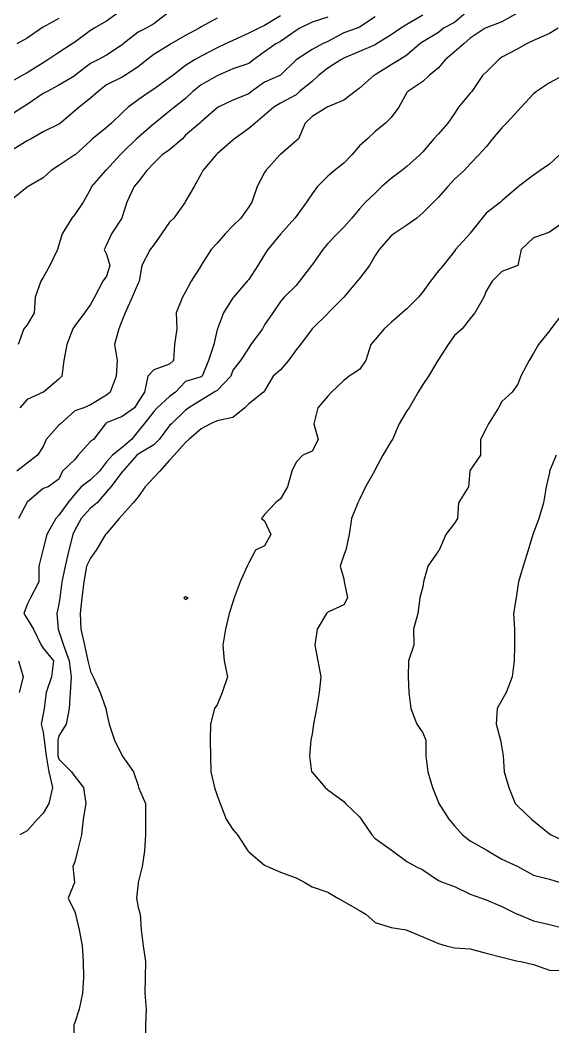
# Model space of a CAD drawing. Header units: metres. Extents: x 2681030 to 2681330, y 1246000 to 1246290.
# Drawn here: x 2681243.53 to 2681260.36, y 1246000 to 1246032 of the extents above; entities that cross this region are included whole.
import ezdxf

# ---------------------------------------------------------------- set-up
doc = ezdxf.new("R2010")
doc.units = ezdxf.units.M
doc.layers.add('BASIS_HOEHENLINIEN', color=8, linetype='Continuous')

msp = doc.modelspace()

# ---------------------------------------------------------------- linework, layer by layer
at = {"layer": 'BASIS_HOEHENLINIEN'}
for points in [[(2681248.21, 1246032.25, 439.5), (2681247.75, 1246031.884, 439.5), (2681247.503, 1246031.75, 439.5), (2681247.25, 1246031.619, 439.5), (2681246.777, 1246031.25, 439.5), (2681246.75, 1246031.228, 439.5), (2681246.25, 1246030.893, 439.5), (2681245.976, 1246030.75, 439.5), (2681245.75, 1246030.634, 439.5), (2681245.254, 1246030.25, 439.5), (2681245.25, 1246030.246, 439.5), (2681244.75, 1246029.948, 439.5), (2681244.379, 1246029.75, 439.5), (2681244.25, 1246029.688, 439.5), (2681243.75, 1246029.341, 439.5), (2681243.611, 1246029.25, 439.5), (2681243.25, 1246029.026, 439.5)], [(2681246.636, 1246032.25, 440), (2681246.25, 1246031.975, 440), (2681245.868, 1246031.75, 440), (2681245.75, 1246031.679, 440), (2681245.25, 1246031.31, 440), (2681245.168, 1246031.25, 440), (2681244.75, 1246030.976, 440), (2681244.396, 1246030.75, 440), (2681244.25, 1246030.651, 440), (2681243.75, 1246030.337, 440), (2681243.593, 1246030.25, 440), (2681243.25, 1246030.064, 440)], [(2681251.75, 1246032.137, 438.5), (2681251.25, 1246031.836, 438.5), (2681251.067, 1246031.75, 438.5), (2681250.75, 1246031.591, 438.5), (2681250.25, 1246031.362, 438.5), (2681250.019, 1246031.25, 438.5), (2681249.75, 1246031.124, 438.5), (2681249.25, 1246030.86, 438.5), (2681249.03, 1246030.75, 438.5), (2681248.75, 1246030.573, 438.5), (2681248.353, 1246030.25, 438.5), (2681248.25, 1246030.181, 438.5), (2681247.75, 1246029.82, 438.5), (2681247.632, 1246029.75, 438.5), (2681247.25, 1246029.489, 438.5), (2681246.937, 1246029.25, 438.5), (2681246.75, 1246029.072, 438.5), (2681246.414, 1246028.75, 438.5), (2681246.25, 1246028.61, 438.5), (2681245.814, 1246028.25, 438.5), (2681245.75, 1246028.188, 438.5), (2681245.26, 1246027.75, 438.5), (2681245.25, 1246027.742, 438.5), (2681244.75, 1246027.413, 438.5), (2681244.506, 1246027.25, 438.5), (2681244.25, 1246027.023, 438.5), (2681243.783, 1246026.75, 438.5), (2681243.75, 1246026.728, 438.5), (2681243.25, 1246026.323, 438.5)], [(2681249.75, 1246032.066, 439), (2681249.25, 1246031.788, 439), (2681249.178, 1246031.75, 439), (2681248.75, 1246031.522, 439), (2681248.287, 1246031.25, 439), (2681248.25, 1246031.224, 439), (2681247.75, 1246030.914, 439), (2681247.532, 1246030.75, 439), (2681247.25, 1246030.523, 439), (2681246.831, 1246030.25, 439), (2681246.75, 1246030.205, 439), (2681246.25, 1246029.954, 439), (2681245.987, 1246029.75, 439), (2681245.75, 1246029.533, 439), (2681245.387, 1246029.25, 439), (2681245.25, 1246029.14, 439), (2681244.804, 1246028.75, 439), (2681244.75, 1246028.713, 439), (2681244.25, 1246028.469, 439), (2681243.868, 1246028.25, 439), (2681243.75, 1246028.186, 439), (2681243.25, 1246027.885, 439)], [(2681256.25, 1246032.158, 437), (2681255.75, 1246031.862, 437), (2681255.556, 1246031.75, 437), (2681255.25, 1246031.543, 437), (2681254.787, 1246031.25, 437), (2681254.75, 1246031.227, 437), (2681254.25, 1246031.01, 437), (2681253.75, 1246030.801, 437), (2681253.655, 1246030.75, 437), (2681253.25, 1246030.485, 437), (2681252.955, 1246030.25, 437), (2681252.75, 1246030.064, 437), (2681252.355, 1246029.75, 437), (2681252.25, 1246029.647, 437), (2681251.75, 1246029.381, 437), (2681251.545, 1246029.25, 437), (2681251.25, 1246028.997, 437), (2681250.955, 1246028.75, 437), (2681250.75, 1246028.577, 437), (2681250.301, 1246028.25, 437), (2681250.25, 1246028.212, 437), (2681249.75, 1246027.78, 437), (2681249.72, 1246027.75, 437), (2681249.299, 1246027.25, 437), (2681249.25, 1246027.15, 437), (2681249.02, 1246026.75, 437), (2681248.75, 1246026.279, 437), (2681248.735, 1246026.25, 437), (2681248.377, 1246025.75, 437), (2681248.25, 1246025.617, 437), (2681247.997, 1246025.25, 437), (2681247.75, 1246024.901, 437), (2681247.635, 1246024.75, 437), (2681247.374, 1246024.25, 437), (2681247.286, 1246023.75, 437), (2681247.25, 1246023.695, 437), (2681247.06, 1246023.25, 437), (2681246.843, 1246022.75, 437), (2681246.75, 1246022.516, 437), (2681246.644, 1246022.25, 437), (2681246.511, 1246021.75, 437), (2681246.588, 1246021.25, 437), (2681246.562, 1246020.75, 437), (2681246.371, 1246020.25, 437), (2681246.25, 1246020.154, 437), (2681245.75, 1246019.84, 437), (2681245.536, 1246019.75, 437), (2681245.25, 1246019.657, 437), (2681244.8, 1246019.25, 437), (2681244.75, 1246019.201, 437), (2681244.351, 1246018.75, 437), (2681244.25, 1246018.531, 437), (2681244.072, 1246018.25, 437), (2681243.75, 1246018.006, 437), (2681243.421, 1246017.75, 437)], [(2681244.75, 1246032.053, 440.5), (2681244.25, 1246031.78, 440.5), (2681244.203, 1246031.75, 440.5), (2681243.75, 1246031.432, 440.5), (2681243.425, 1246031.25, 440.5)], [(2681253.25, 1246032.095, 438), (2681252.75, 1246031.94, 438), (2681252.362, 1246031.75, 438), (2681252.25, 1246031.674, 438), (2681251.75, 1246031.332, 438), (2681251.606, 1246031.25, 438), (2681251.25, 1246030.999, 438), (2681250.898, 1246030.75, 438), (2681250.75, 1246030.637, 438), (2681250.25, 1246030.466, 438), (2681249.77, 1246030.25, 438), (2681249.75, 1246030.241, 438), (2681249.25, 1246029.955, 438), (2681248.987, 1246029.75, 438), (2681248.75, 1246029.522, 438), (2681248.404, 1246029.25, 438), (2681248.25, 1246029.124, 438), (2681247.78, 1246028.75, 438), (2681247.75, 1246028.727, 438), (2681247.25, 1246028.293, 438), (2681247.201, 1246028.25, 438), (2681246.75, 1246027.805, 438), (2681246.689, 1246027.75, 438), (2681246.25, 1246027.27, 438), (2681246.227, 1246027.25, 438), (2681245.781, 1246026.75, 438), (2681245.75, 1246026.662, 438), (2681245.517, 1246026.25, 438), (2681245.25, 1246025.863, 438), (2681245.159, 1246025.75, 438), (2681244.852, 1246025.25, 438), (2681244.75, 1246024.902, 438), (2681244.708, 1246024.75, 438), (2681244.465, 1246024.25, 438), (2681244.25, 1246023.869, 438), (2681244.182, 1246023.75, 438), (2681243.997, 1246023.25, 438), (2681243.964, 1246022.75, 438), (2681243.75, 1246022.372, 438), (2681243.638, 1246022.25, 438), (2681243.458, 1246021.75, 438)], [(2681257.616, 1246032.25, 436.5), (2681257.25, 1246031.925, 436.5), (2681256.901, 1246031.75, 436.5), (2681256.75, 1246031.618, 436.5), (2681256.25, 1246031.32, 436.5), (2681256.155, 1246031.25, 436.5), (2681255.75, 1246030.895, 436.5), (2681255.517, 1246030.75, 436.5), (2681255.25, 1246030.591, 436.5), (2681254.75, 1246030.279, 436.5), (2681254.701, 1246030.25, 436.5), (2681254.25, 1246029.856, 436.5), (2681254.113, 1246029.75, 436.5), (2681253.75, 1246029.476, 436.5), (2681253.25, 1246029.262, 436.5), (2681253.233, 1246029.25, 436.5), (2681252.75, 1246028.962, 436.5), (2681252.537, 1246028.75, 436.5), (2681252.32, 1246028.25, 436.5), (2681252.25, 1246028.19, 436.5), (2681251.75, 1246027.759, 436.5), (2681251.735, 1246027.75, 436.5), (2681251.287, 1246027.25, 436.5), (2681251.25, 1246027.186, 436.5), (2681251.011, 1246026.75, 436.5), (2681250.843, 1246026.25, 436.5), (2681250.75, 1246026.108, 436.5), (2681250.498, 1246025.75, 436.5), (2681250.25, 1246025.506, 436.5), (2681250.003, 1246025.25, 436.5), (2681249.75, 1246024.952, 436.5), (2681249.559, 1246024.75, 436.5), (2681249.25, 1246024.264, 436.5), (2681249.242, 1246024.25, 436.5), (2681248.93, 1246023.75, 436.5), (2681248.75, 1246023.417, 436.5), (2681248.652, 1246023.25, 436.5), (2681248.459, 1246022.75, 436.5), (2681248.476, 1246022.25, 436.5), (2681248.406, 1246021.75, 436.5), (2681248.376, 1246021.25, 436.5), (2681248.25, 1246021.131, 436.5), (2681247.75, 1246020.95, 436.5), (2681247.557, 1246020.75, 436.5), (2681247.459, 1246020.25, 436.5), (2681247.25, 1246019.939, 436.5), (2681247.135, 1246019.75, 436.5), (2681246.75, 1246019.481, 436.5), (2681246.25, 1246019.275, 436.5), (2681246.22, 1246019.25, 436.5), (2681245.838, 1246018.75, 436.5), (2681245.75, 1246018.685, 436.5), (2681245.356, 1246018.25, 436.5), (2681245.25, 1246018.115, 436.5), (2681244.868, 1246017.75, 436.5), (2681244.75, 1246017.494, 436.5), (2681244.413, 1246017.25, 436.5), (2681244.25, 1246017.205, 436.5), (2681243.75, 1246016.765, 436.5), (2681243.735, 1246016.75, 436.5), (2681243.476, 1246016.25, 436.5)], [(2681254.75, 1246032.105, 437.5), (2681254.25, 1246031.782, 437.5), (2681254.174, 1246031.75, 437.5), (2681253.75, 1246031.601, 437.5), (2681253.25, 1246031.331, 437.5), (2681253.085, 1246031.25, 437.5), (2681252.75, 1246031.079, 437.5), (2681252.25, 1246030.752, 437.5), (2681252.247, 1246030.75, 437.5), (2681251.75, 1246030.265, 437.5), (2681251.729, 1246030.25, 437.5), (2681251.25, 1246030.041, 437.5), (2681250.833, 1246029.75, 437.5), (2681250.75, 1246029.671, 437.5), (2681250.25, 1246029.473, 437.5), (2681249.786, 1246029.25, 437.5), (2681249.75, 1246029.23, 437.5), (2681249.25, 1246028.79, 437.5), (2681249.202, 1246028.75, 437.5), (2681248.75, 1246028.367, 437.5), (2681248.661, 1246028.25, 437.5), (2681248.25, 1246027.901, 437.5), (2681248.01, 1246027.75, 437.5), (2681247.75, 1246027.483, 437.5), (2681247.532, 1246027.25, 437.5), (2681247.25, 1246026.894, 437.5), (2681247.126, 1246026.75, 437.5), (2681246.9, 1246026.25, 437.5), (2681246.75, 1246025.786, 437.5), (2681246.74, 1246025.75, 437.5), (2681246.409, 1246025.25, 437.5), (2681246.25, 1246024.901, 437.5), (2681246.179, 1246024.75, 437.5), (2681246.25, 1246024.609, 437.5), (2681246.356, 1246024.25, 437.5), (2681246.25, 1246023.913, 437.5), (2681246.138, 1246023.75, 437.5), (2681245.878, 1246023.25, 437.5), (2681245.75, 1246023.019, 437.5), (2681245.556, 1246022.75, 437.5), (2681245.25, 1246022.344, 437.5), (2681245.187, 1246022.25, 437.5), (2681245.002, 1246021.75, 437.5), (2681244.904, 1246021.25, 437.5), (2681244.847, 1246020.75, 437.5), (2681244.75, 1246020.658, 437.5), (2681244.267, 1246020.25, 437.5), (2681244.25, 1246020.241, 437.5), (2681243.75, 1246020.018, 437.5), (2681243.515, 1246019.75, 437.5)], [(2681259.25, 1246032.238, 436), (2681258.75, 1246031.945, 436), (2681258.25, 1246031.762, 436), (2681258.222, 1246031.75, 436), (2681257.75, 1246031.437, 436), (2681257.544, 1246031.25, 436), (2681257.25, 1246031.001, 436), (2681256.959, 1246030.75, 436), (2681256.75, 1246030.499, 436), (2681256.453, 1246030.25, 436), (2681256.25, 1246030.062, 436), (2681255.777, 1246029.75, 436), (2681255.75, 1246029.713, 436), (2681255.497, 1246029.25, 436), (2681255.25, 1246028.926, 436), (2681255.068, 1246028.75, 436), (2681254.75, 1246028.483, 436), (2681254.503, 1246028.25, 436), (2681254.25, 1246028.031, 436), (2681254.01, 1246027.75, 436), (2681253.75, 1246027.486, 436), (2681253.461, 1246027.25, 436), (2681253.25, 1246027.074, 436), (2681252.924, 1246026.75, 436), (2681252.75, 1246026.519, 436), (2681252.571, 1246026.25, 436), (2681252.25, 1246025.802, 436), (2681252.205, 1246025.75, 436), (2681251.763, 1246025.25, 436), (2681251.75, 1246025.237, 436), (2681251.35, 1246024.75, 436), (2681251.25, 1246024.597, 436), (2681251.041, 1246024.25, 436), (2681250.75, 1246023.806, 436), (2681250.703, 1246023.75, 436), (2681250.269, 1246023.25, 436), (2681250.25, 1246023.232, 436), (2681249.954, 1246022.75, 436), (2681249.759, 1246022.25, 436), (2681249.75, 1246022.221, 436), (2681249.645, 1246021.75, 436), (2681249.476, 1246021.25, 436), (2681249.278, 1246020.75, 436), (2681249.25, 1246020.734, 436), (2681248.75, 1246020.585, 436), (2681248.431, 1246020.25, 436), (2681248.25, 1246020.107, 436), (2681247.855, 1246019.75, 436), (2681247.75, 1246019.632, 436), (2681247.445, 1246019.25, 436), (2681247.25, 1246019.016, 436), (2681247.039, 1246018.75, 436), (2681246.75, 1246018.494, 436), (2681246.445, 1246018.25, 436), (2681246.25, 1246018.04, 436), (2681246.031, 1246017.75, 436), (2681245.75, 1246017.47, 436), (2681245.455, 1246017.25, 436), (2681245.25, 1246017.021, 436), (2681245.037, 1246016.75, 436), (2681244.75, 1246016.363, 436), (2681244.652, 1246016.25, 436), (2681244.372, 1246015.75, 436), (2681244.25, 1246015.298, 436), (2681244.238, 1246015.25, 436), (2681244.119, 1246014.75, 436), (2681244.115, 1246014.25, 436), (2681243.856, 1246013.75, 436), (2681243.75, 1246013.536, 436), (2681243.644, 1246013.25, 436), (2681243.75, 1246013.085, 436), (2681243.945, 1246012.75, 436), (2681244.191, 1246012.25, 436), (2681244.25, 1246012.16, 436), (2681244.578, 1246011.75, 436), (2681244.512, 1246011.25, 436), (2681244.346, 1246010.75, 436), (2681244.289, 1246010.25, 436), (2681244.25, 1246010.078, 436), (2681244.192, 1246009.75, 436), (2681244.25, 1246009.498, 436), (2681244.289, 1246009.25, 436), (2681244.349, 1246008.75, 436), (2681244.433, 1246008.25, 436), (2681244.543, 1246007.75, 436), (2681244.427, 1246007.25, 436), (2681244.25, 1246006.937, 436), (2681244.076, 1246006.75, 436), (2681243.75, 1246006.38, 436), (2681243.517, 1246006.25, 436)], [(2681260.532, 1246031.75, 435.5), (2681260.25, 1246031.585, 435.5), (2681259.75, 1246031.357, 435.5), (2681259.525, 1246031.25, 435.5), (2681259.25, 1246031.099, 435.5), (2681258.75, 1246030.828, 435.5), (2681258.643, 1246030.75, 435.5), (2681258.25, 1246030.364, 435.5), (2681258.132, 1246030.25, 435.5), (2681257.797, 1246029.75, 435.5), (2681257.75, 1246029.696, 435.5), (2681257.378, 1246029.25, 435.5), (2681257.25, 1246029.053, 435.5), (2681257.042, 1246028.75, 435.5), (2681256.75, 1246028.41, 435.5), (2681256.596, 1246028.25, 435.5), (2681256.25, 1246027.845, 435.5), (2681256.158, 1246027.75, 435.5), (2681255.75, 1246027.383, 435.5), (2681255.588, 1246027.25, 435.5), (2681255.25, 1246027.001, 435.5), (2681254.96, 1246026.75, 435.5), (2681254.75, 1246026.536, 435.5), (2681254.439, 1246026.25, 435.5), (2681254.25, 1246026.043, 435.5), (2681254.007, 1246025.75, 435.5), (2681253.75, 1246025.462, 435.5), (2681253.542, 1246025.25, 435.5), (2681253.25, 1246024.949, 435.5), (2681253.093, 1246024.75, 435.5), (2681252.75, 1246024.269, 435.5), (2681252.735, 1246024.25, 435.5), (2681252.358, 1246023.75, 435.5), (2681252.25, 1246023.615, 435.5), (2681251.873, 1246023.25, 435.5), (2681251.75, 1246023.107, 435.5), (2681251.506, 1246022.75, 435.5), (2681251.25, 1246022.373, 435.5), (2681251.181, 1246022.25, 435.5), (2681250.82, 1246021.75, 435.5), (2681250.75, 1246021.644, 435.5), (2681250.486, 1246021.25, 435.5), (2681250.25, 1246020.94, 435.5), (2681250.181, 1246020.75, 435.5), (2681249.75, 1246020.298, 435.5), (2681249.657, 1246020.25, 435.5), (2681249.25, 1246019.998, 435.5), (2681248.852, 1246019.75, 435.5), (2681248.75, 1246019.676, 435.5), (2681248.308, 1246019.25, 435.5), (2681248.25, 1246019.189, 435.5), (2681247.919, 1246018.75, 435.5), (2681247.75, 1246018.579, 435.5), (2681247.25, 1246018.283, 435.5), (2681247.214, 1246018.25, 435.5), (2681246.766, 1246017.75, 435.5), (2681246.75, 1246017.728, 435.5), (2681246.39, 1246017.25, 435.5), (2681246.25, 1246017.098, 435.5), (2681245.96, 1246016.75, 435.5), (2681245.75, 1246016.577, 435.5), (2681245.456, 1246016.25, 435.5), (2681245.25, 1246015.882, 435.5), (2681245.187, 1246015.75, 435.5), (2681245.059, 1246015.25, 435.5), (2681244.952, 1246014.75, 435.5), (2681244.844, 1246014.25, 435.5), (2681244.782, 1246013.75, 435.5), (2681244.75, 1246013.544, 435.5), (2681244.685, 1246013.25, 435.5), (2681244.727, 1246012.75, 435.5), (2681244.75, 1246012.691, 435.5), (2681244.89, 1246012.25, 435.5), (2681245.077, 1246011.75, 435.5), (2681245.135, 1246011.25, 435.5), (2681245.104, 1246010.75, 435.5), (2681245.071, 1246010.25, 435.5), (2681244.975, 1246009.75, 435.5), (2681244.75, 1246009.382, 435.5), (2681244.714, 1246009.25, 435.5), (2681244.713, 1246008.75, 435.5), (2681244.75, 1246008.646, 435.5), (2681245.151, 1246008.25, 435.5), (2681245.25, 1246008.104, 435.5), (2681245.526, 1246007.75, 435.5), (2681245.601, 1246007.25, 435.5), (2681245.521, 1246006.75, 435.5), (2681245.459, 1246006.25, 435.5), (2681245.339, 1246005.75, 435.5), (2681245.25, 1246005.402, 435.5), (2681245.193, 1246005.25, 435.5), (2681245.238, 1246004.75, 435.5), (2681245.04, 1246004.25, 435.5), (2681245.25, 1246003.819, 435.5), (2681245.27, 1246003.75, 435.5), (2681245.391, 1246003.25, 435.5), (2681245.49, 1246002.75, 435.5), (2681245.52, 1246002.25, 435.5), (2681245.526, 1246001.75, 435.5), (2681245.5, 1246001.25, 435.5), (2681245.387, 1246000.75, 435.5), (2681245.25, 1246000.319, 435.5), (2681245.226, 1246000.25, 435.5), (2681245.226, 1246000, 435.5)], [(2681260.685, 1246030.25, 435), (2681260.25, 1246030.019, 435), (2681259.842, 1246029.75, 435), (2681259.75, 1246029.676, 435), (2681259.355, 1246029.25, 435), (2681259.25, 1246029.133, 435), (2681258.892, 1246028.75, 435), (2681258.75, 1246028.603, 435), (2681258.457, 1246028.25, 435), (2681258.25, 1246027.999, 435), (2681258.017, 1246027.75, 435), (2681257.75, 1246027.464, 435), (2681257.553, 1246027.25, 435), (2681257.25, 1246026.974, 435), (2681257.037, 1246026.75, 435), (2681256.75, 1246026.411, 435), (2681256.592, 1246026.25, 435), (2681256.25, 1246025.91, 435), (2681256.059, 1246025.75, 435), (2681255.75, 1246025.52, 435), (2681255.33, 1246025.25, 435), (2681255.25, 1246025.191, 435), (2681254.872, 1246024.75, 435), (2681254.75, 1246024.568, 435), (2681254.561, 1246024.25, 435), (2681254.25, 1246023.836, 435), (2681254.178, 1246023.75, 435), (2681253.753, 1246023.25, 435), (2681253.75, 1246023.247, 435), (2681253.263, 1246022.75, 435), (2681253.25, 1246022.735, 435), (2681252.75, 1246022.251, 435), (2681252.749, 1246022.25, 435), (2681252.386, 1246021.75, 435), (2681252.25, 1246021.58, 435), (2681252.01, 1246021.25, 435), (2681251.75, 1246020.951, 435), (2681251.525, 1246020.75, 435), (2681251.25, 1246020.293, 435), (2681251.218, 1246020.25, 435), (2681250.75, 1246019.878, 435), (2681250.625, 1246019.75, 435), (2681250.25, 1246019.449, 435), (2681249.75, 1246019.339, 435), (2681249.546, 1246019.25, 435), (2681249.25, 1246019.085, 435), (2681248.856, 1246018.75, 435), (2681248.75, 1246018.658, 435), (2681248.388, 1246018.25, 435), (2681248.25, 1246018.098, 435), (2681247.94, 1246017.75, 435), (2681247.75, 1246017.549, 435), (2681247.475, 1246017.25, 435), (2681247.25, 1246016.942, 435), (2681247.1, 1246016.75, 435), (2681246.75, 1246016.358, 435), (2681246.653, 1246016.25, 435), (2681246.25, 1246015.778, 435), (2681246.226, 1246015.75, 435), (2681245.923, 1246015.25, 435), (2681245.75, 1246014.994, 435), (2681245.618, 1246014.75, 435), (2681245.542, 1246014.25, 435), (2681245.476, 1246013.75, 435), (2681245.424, 1246013.25, 435), (2681245.447, 1246012.75, 435), (2681245.554, 1246012.25, 435), (2681245.669, 1246011.75, 435), (2681245.75, 1246011.42, 435), (2681245.83, 1246011.25, 435), (2681246.05, 1246010.75, 435), (2681246.228, 1246010.25, 435), (2681246.25, 1246010.131, 435), (2681246.337, 1246009.75, 435), (2681246.51, 1246009.25, 435), (2681246.75, 1246008.755, 435), (2681246.752, 1246008.75, 435), (2681247.109, 1246008.25, 435), (2681247.25, 1246007.81, 435), (2681247.268, 1246007.75, 435), (2681247.486, 1246007.25, 435), (2681247.485, 1246006.75, 435), (2681247.488, 1246006.25, 435), (2681247.454, 1246005.75, 435), (2681247.378, 1246005.25, 435), (2681247.254, 1246004.75, 435), (2681247.25, 1246004.732, 435), (2681247.205, 1246004.25, 435), (2681247.25, 1246003.958, 435), (2681247.316, 1246003.75, 435), (2681247.352, 1246003.25, 435), (2681247.409, 1246002.75, 435), (2681247.486, 1246002.25, 435), (2681247.472, 1246001.75, 435), (2681247.469, 1246001.25, 435), (2681247.503, 1246000.75, 435), (2681247.483, 1246000.25, 435), (2681247.483, 1246000, 435)], [(2681260.567, 1246027.75, 434.5), (2681260.25, 1246027.45, 434.5), (2681259.961, 1246027.25, 434.5), (2681259.75, 1246027.1, 434.5), (2681259.278, 1246026.75, 434.5), (2681259.25, 1246026.726, 434.5), (2681258.75, 1246026.288, 434.5), (2681258.703, 1246026.25, 434.5), (2681258.25, 1246025.9, 434.5), (2681258.123, 1246025.75, 434.5), (2681257.75, 1246025.267, 434.5), (2681257.736, 1246025.25, 434.5), (2681257.281, 1246024.75, 434.5), (2681257.25, 1246024.704, 434.5), (2681256.895, 1246024.25, 434.5), (2681256.75, 1246024.082, 434.5), (2681256.489, 1246023.75, 434.5), (2681256.25, 1246023.419, 434.5), (2681256.114, 1246023.25, 434.5), (2681255.75, 1246022.878, 434.5), (2681255.595, 1246022.75, 434.5), (2681255.25, 1246022.446, 434.5), (2681255.028, 1246022.25, 434.5), (2681254.75, 1246021.908, 434.5), (2681254.611, 1246021.75, 434.5), (2681254.453, 1246021.25, 434.5), (2681254.25, 1246020.957, 434.5), (2681253.918, 1246020.75, 434.5), (2681253.75, 1246020.611, 434.5), (2681253.362, 1246020.25, 434.5), (2681253.25, 1246020.116, 434.5), (2681252.935, 1246019.75, 434.5), (2681252.81, 1246019.25, 434.5), (2681252.945, 1246018.75, 434.5), (2681252.75, 1246018.378, 434.5), (2681252.459, 1246018.25, 434.5), (2681252.25, 1246018.033, 434.5), (2681252.107, 1246017.75, 434.5), (2681251.973, 1246017.25, 434.5), (2681251.75, 1246016.875, 434.5), (2681251.596, 1246016.75, 434.5), (2681251.25, 1246016.375, 434.5), (2681251.153, 1246016.25, 434.5), (2681251.25, 1246016.183, 434.5), (2681251.447, 1246015.75, 434.5), (2681251.25, 1246015.39, 434.5), (2681250.962, 1246015.25, 434.5), (2681250.75, 1246014.855, 434.5), (2681250.696, 1246014.75, 434.5), (2681250.481, 1246014.25, 434.5), (2681250.29, 1246013.75, 434.5), (2681250.25, 1246013.607, 434.5), (2681250.13, 1246013.25, 434.5), (2681250.012, 1246012.75, 434.5), (2681249.935, 1246012.25, 434.5), (2681249.969, 1246011.75, 434.5), (2681250.079, 1246011.25, 434.5), (2681249.909, 1246010.75, 434.5), (2681249.75, 1246010.368, 434.5), (2681249.669, 1246010.25, 434.5), (2681249.539, 1246009.75, 434.5), (2681249.53, 1246009.25, 434.5), (2681249.541, 1246008.75, 434.5), (2681249.55, 1246008.25, 434.5), (2681249.67, 1246007.75, 434.5), (2681249.75, 1246007.5, 434.5), (2681249.848, 1246007.25, 434.5), (2681250.031, 1246006.75, 434.5), (2681250.25, 1246006.428, 434.5), (2681250.392, 1246006.25, 434.5), (2681250.723, 1246005.75, 434.5), (2681250.75, 1246005.72, 434.5), (2681251.25, 1246005.299, 434.5), (2681251.337, 1246005.25, 434.5), (2681251.75, 1246005.077, 434.5), (2681252.25, 1246004.891, 434.5), (2681252.525, 1246004.75, 434.5), (2681252.75, 1246004.614, 434.5), (2681253.25, 1246004.441, 434.5), (2681253.566, 1246004.25, 434.5), (2681253.75, 1246004.149, 434.5), (2681254.25, 1246003.867, 434.5), (2681254.453, 1246003.75, 434.5), (2681254.75, 1246003.483, 434.5), (2681255.25, 1246003.326, 434.5), (2681255.72, 1246003.25, 434.5), (2681255.75, 1246003.241, 434.5), (2681256.25, 1246003.027, 434.5), (2681256.75, 1246002.821, 434.5), (2681256.993, 1246002.75, 434.5), (2681257.25, 1246002.682, 434.5), (2681257.75, 1246002.647, 434.5), (2681258.25, 1246002.516, 434.5), (2681258.75, 1246002.387, 434.5), (2681259.25, 1246002.262, 434.5), (2681259.347, 1246002.25, 434.5), (2681259.75, 1246002.162, 434.5), (2681260.25, 1246001.977, 434.5), (2681260.75, 1246001.965, 434.5)], [(2681260.75, 1246025.65, 434), (2681260.25, 1246025.303, 434), (2681260.114, 1246025.25, 434), (2681259.75, 1246025.121, 434), (2681259.358, 1246024.75, 434), (2681259.252, 1246024.25, 434), (2681259.25, 1246024.248, 434), (2681258.75, 1246024.054, 434), (2681258.444, 1246023.75, 434), (2681258.25, 1246023.438, 434), (2681258.178, 1246023.25, 434), (2681257.893, 1246022.75, 434), (2681257.75, 1246022.578, 434), (2681257.491, 1246022.25, 434), (2681257.25, 1246022.033, 434), (2681257.051, 1246021.75, 434), (2681256.75, 1246021.28, 434), (2681256.726, 1246021.25, 434), (2681256.435, 1246020.75, 434), (2681256.25, 1246020.487, 434), (2681256.106, 1246020.25, 434), (2681255.819, 1246019.75, 434), (2681255.75, 1246019.656, 434), (2681255.505, 1246019.25, 434), (2681255.297, 1246018.75, 434), (2681255.25, 1246018.693, 434), (2681254.989, 1246018.25, 434), (2681254.75, 1246017.802, 434), (2681254.719, 1246017.75, 434), (2681254.437, 1246017.25, 434), (2681254.25, 1246016.857, 434), (2681254.202, 1246016.75, 434), (2681253.994, 1246016.25, 434), (2681253.923, 1246015.75, 434), (2681253.818, 1246015.25, 434), (2681253.75, 1246015.099, 434), (2681253.642, 1246014.75, 434), (2681253.75, 1246014.342, 434), (2681253.765, 1246014.25, 434), (2681253.866, 1246013.75, 434), (2681253.75, 1246013.528, 434), (2681253.25, 1246013.295, 434), (2681253.211, 1246013.25, 434), (2681252.911, 1246012.75, 434), (2681252.839, 1246012.25, 434), (2681252.936, 1246011.75, 434), (2681253.024, 1246011.25, 434), (2681252.977, 1246010.75, 434), (2681252.892, 1246010.25, 434), (2681252.801, 1246009.75, 434), (2681252.75, 1246009.446, 434), (2681252.707, 1246009.25, 434), (2681252.673, 1246008.75, 434), (2681252.735, 1246008.25, 434), (2681252.75, 1246008.233, 434), (2681253.167, 1246007.75, 434), (2681253.25, 1246007.675, 434), (2681253.75, 1246007.309, 434), (2681253.811, 1246007.25, 434), (2681254.25, 1246006.827, 434), (2681254.302, 1246006.75, 434), (2681254.639, 1246006.25, 434), (2681254.75, 1246006.138, 434), (2681255.25, 1246005.776, 434), (2681255.288, 1246005.75, 434), (2681255.75, 1246005.416, 434), (2681256.028, 1246005.25, 434), (2681256.25, 1246005.144, 434), (2681256.75, 1246004.817, 434), (2681256.891, 1246004.75, 434), (2681257.25, 1246004.623, 434), (2681257.75, 1246004.382, 434), (2681258.109, 1246004.25, 434), (2681258.25, 1246004.199, 434), (2681258.75, 1246003.995, 434), (2681259.233, 1246003.75, 434), (2681259.25, 1246003.743, 434), (2681259.75, 1246003.54, 434), (2681260.25, 1246003.417, 434), (2681260.75, 1246003.299, 434)], [(2681260.684, 1246022.75, 433.5), (2681260.299, 1246022.25, 433.5), (2681260.25, 1246022.182, 433.5), (2681259.911, 1246021.75, 433.5), (2681259.75, 1246021.48, 433.5), (2681259.614, 1246021.25, 433.5), (2681259.349, 1246020.75, 433.5), (2681259.25, 1246020.502, 433.5), (2681259.073, 1246020.25, 433.5), (2681258.75, 1246019.954, 433.5), (2681258.644, 1246019.75, 433.5), (2681258.326, 1246019.25, 433.5), (2681258.25, 1246019.093, 433.5), (2681258.073, 1246018.75, 433.5), (2681258.075, 1246018.25, 433.5), (2681257.75, 1246017.782, 433.5), (2681257.733, 1246017.75, 433.5), (2681257.696, 1246017.25, 433.5), (2681257.378, 1246016.75, 433.5), (2681257.346, 1246016.25, 433.5), (2681257.25, 1246016.108, 433.5), (2681256.981, 1246015.75, 433.5), (2681256.763, 1246015.25, 433.5), (2681256.75, 1246015.234, 433.5), (2681256.412, 1246014.75, 433.5), (2681256.276, 1246014.25, 433.5), (2681256.25, 1246014.094, 433.5), (2681256.152, 1246013.75, 433.5), (2681256.088, 1246013.25, 433.5), (2681255.955, 1246012.75, 433.5), (2681255.966, 1246012.25, 433.5), (2681255.803, 1246011.75, 433.5), (2681255.79, 1246011.25, 433.5), (2681255.81, 1246010.75, 433.5), (2681255.875, 1246010.25, 433.5), (2681256.066, 1246009.75, 433.5), (2681256.25, 1246009.477, 433.5), (2681256.349, 1246009.25, 433.5), (2681256.344, 1246008.75, 433.5), (2681256.411, 1246008.25, 433.5), (2681256.561, 1246007.75, 433.5), (2681256.75, 1246007.28, 433.5), (2681256.761, 1246007.25, 433.5), (2681257.076, 1246006.75, 433.5), (2681257.25, 1246006.535, 433.5), (2681257.505, 1246006.25, 433.5), (2681257.75, 1246006.066, 433.5), (2681258.25, 1246005.785, 433.5), (2681258.306, 1246005.75, 433.5), (2681258.75, 1246005.483, 433.5), (2681259.25, 1246005.251, 433.5), (2681259.253, 1246005.25, 433.5), (2681259.75, 1246004.983, 433.5), (2681260.25, 1246004.854, 433.5), (2681260.59, 1246004.75, 433.5)], [(2681260.464, 1246018.25, 433), (2681260.259, 1246017.75, 433), (2681260.25, 1246017.704, 433), (2681260.15, 1246017.25, 433), (2681260.062, 1246016.75, 433), (2681259.917, 1246016.25, 433), (2681259.75, 1246015.805, 433), (2681259.726, 1246015.75, 433), (2681259.58, 1246015.25, 433), (2681259.42, 1246014.75, 433), (2681259.272, 1246014.25, 433), (2681259.25, 1246014.115, 433), (2681259.2, 1246013.75, 433), (2681259.116, 1246013.25, 433), (2681259.143, 1246012.75, 433), (2681259.15, 1246012.25, 433), (2681259.142, 1246011.75, 433), (2681259.079, 1246011.25, 433), (2681258.883, 1246010.75, 433), (2681258.75, 1246010.512, 433), (2681258.605, 1246010.25, 433), (2681258.569, 1246009.75, 433), (2681258.705, 1246009.25, 433), (2681258.75, 1246009, 433), (2681258.794, 1246008.75, 433), (2681258.819, 1246008.25, 433), (2681258.967, 1246007.75, 433), (2681259.167, 1246007.25, 433), (2681259.25, 1246007.165, 433), (2681259.687, 1246006.75, 433), (2681259.75, 1246006.702, 433), (2681260.25, 1246006.292, 433), (2681260.312, 1246006.25, 433), (2681260.75, 1246006.046, 433)], [(2681248.75, 1246013.691, 434.5), (2681248.832, 1246013.75, 434.5), (2681248.75, 1246013.778, 434.5), (2681248.703, 1246013.75, 434.5), (2681248.75, 1246013.691, 434.5)], [(2681243.471, 1246011.75, 436.5), (2681243.622, 1246011.25, 436.5), (2681243.498, 1246010.75, 436.5)]]:
    msp.add_polyline3d(points, dxfattribs=at)

doc.saveas('drawing.dxf')
